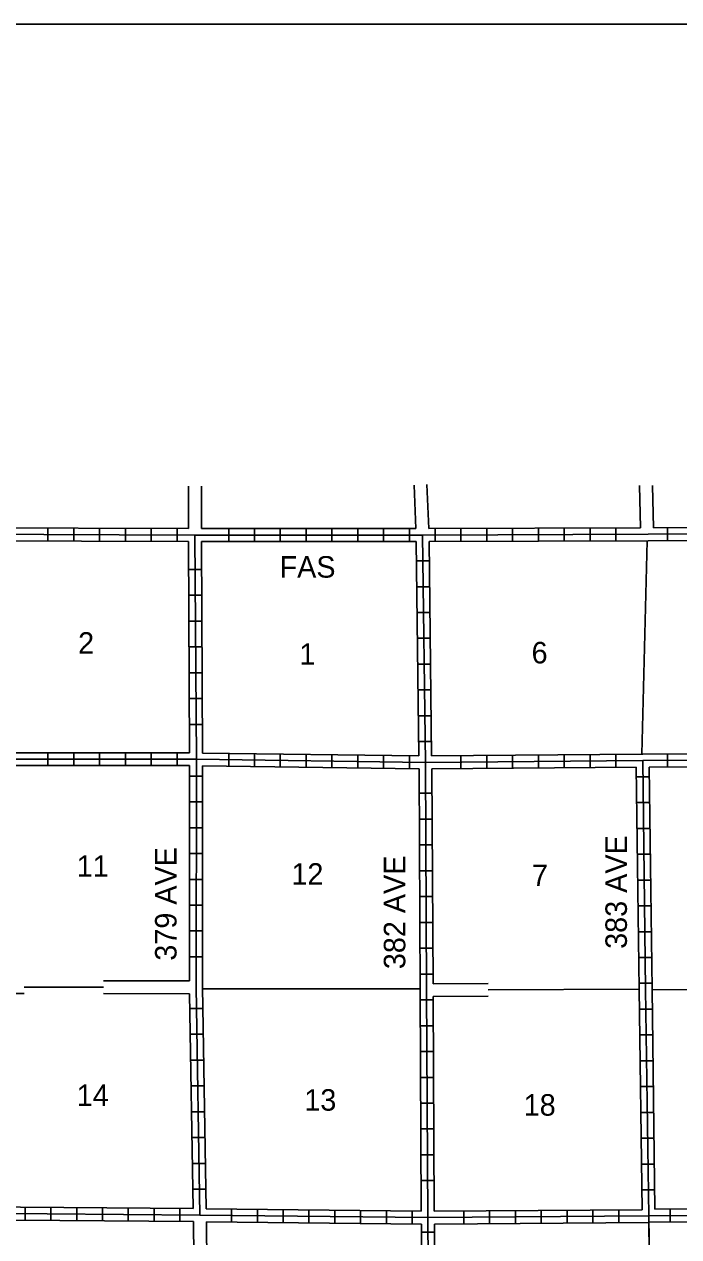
# Model space of a CAD drawing. Extents: x 1640392 to 2166518, y 15983809 to 16412887.
# Drawn here: x 1739320 to 1754534, y 16198682 to 16226853 of the extents above; entities that cross this region are included whole.
import ezdxf

# ---------------------------------------------------------------- set-up
doc = ezdxf.new("R2010")
doc.units = 0
for name, color, linetype in [('L11', 7, 'Continuous'), ('L13', 7, 'Continuous'), ('L14', 7, 'Continuous'), ('L21', 7, 'Continuous'), ('L23', 7, 'Continuous'), ('L30', 7, 'Continuous'), ('L51', 7, 'Continuous'), ('L8', 7, 'Continuous'), ('L9', 7, 'Continuous')]:
    doc.layers.add(name, color=color, linetype=linetype)

msp = doc.modelspace()

# ---------------------------------------------------------------- linework, layer by layer
at = {"layer": 'L11'}
for points in [[(1741161, 16204631), (1743164, 16204628)], [(1738205, 16204336), (1739321, 16204334)], [(1741161, 16204331), (1743164, 16204328)], [(1748822, 16204561), (1750104, 16204568)], [(1748822, 16204261), (1750106, 16204268)], [(1743255, 16199036), (1743297, 16194036)], [(1743555, 16199028), (1743597, 16194036)]]:
    msp.add_lwpolyline(points, dxfattribs=at)
at = {"layer": 'L13'}
for points in [[(1753672, 16209895), (1753797, 16214853)], [(1739320, 16204484), (1741161, 16204481)], [(1743472, 16204445), (1748505, 16204445)], [(1750105, 16204418), (1753611, 16204436)], [(1753922, 16204420), (1759005, 16204461)], [(1753838, 16199019), (1753879, 16195561)]]:
    msp.add_lwpolyline(points, dxfattribs=at)
at = {"layer": 'L23'}
msp.add_line((1699607, 16226853), (2059254, 16226853), dxfattribs=at)
at = {"layer": 'L51'}
for points in [[(1748422, 16215136), (1748380, 16216145)], [(1748722, 16215136), (1748680, 16216157)], [(1753647, 16215153), (1753622, 16216133)], [(1753947, 16215153), (1753922, 16216140)], [(1743139, 16215136), (1743139, 16216120)], [(1743439, 16215136), (1743439, 16216120)]]:
    msp.add_lwpolyline(points, dxfattribs=at)
at = {"layer": 'L8'}
for p, q in [((1739872, 16214845), (1739872, 16215145)), ((1740472, 16214845), (1740472, 16215145)), ((1741072, 16214845), (1741072, 16215145)), ((1741672, 16214845), (1741672, 16215145)), ((1742272, 16214836), (1742272, 16215136)), ((1742872, 16214836), (1742872, 16215136)), ((1744072, 16214836), (1744072, 16215136)), ((1744672, 16214836), (1744672, 16215136)), ((1745272, 16214836), (1745272, 16215136)), ((1745872, 16214836), (1745872, 16215136)), ((1746472, 16214836), (1746472, 16215136)), ((1747072, 16214836), (1747072, 16215136)), ((1747672, 16214836), (1747672, 16215136)), ((1748272, 16214836), (1748272, 16215136)), ((1748872, 16214836), (1748872, 16215136)), ((1749472, 16214836), (1749472, 16215136)), ((1750072, 16214845), (1750072, 16215145)), ((1750672, 16214845), (1750672, 16215145)), ((1751272, 16214845), (1751272, 16215145)), ((1751872, 16214845), (1751872, 16215145)), ((1752472, 16214845), (1752472, 16215145)), ((1753072, 16214853), (1753072, 16215153)), ((1754272, 16214853), (1754272, 16215153)), ((1743447, 16214186), (1743147, 16214186)), ((1748439, 16214386), (1748738, 16214386)), ((1748447, 16213786), (1748747, 16213786)), ((1743447, 16213586), (1743147, 16213586)), ((1748455, 16213186), (1748755, 16213186)), ((1743455, 16212986), (1743155, 16212986)), ((1748464, 16212586), (1748764, 16212586)), ((1743455, 16212386), (1743155, 16212386)), ((1748472, 16211986), (1748772, 16211986)), ((1743455, 16211786), (1743155, 16211786)), ((1748472, 16211386), (1748772, 16211386)), ((1743464, 16211186), (1743164, 16211186)), ((1748480, 16210786), (1748780, 16210786)), ((1743464, 16210586), (1743164, 16210586)), ((1748489, 16210186), (1748788, 16210186)), ((1739872, 16209628), (1739872, 16209928)), ((1740472, 16209628), (1740472, 16209928)), ((1741072, 16209628), (1741072, 16209928)), ((1741672, 16209628), (1741672, 16209928)), ((1742272, 16209628), (1742272, 16209928)), ((1742872, 16209628), (1742872, 16209928)), ((1744072, 16209620), (1744072, 16209920)), ((1744672, 16209611), (1744672, 16209911)), ((1745272, 16209603), (1745272, 16209903)), ((1745872, 16209595), (1745872, 16209895)), ((1746472, 16209586), (1746472, 16209886)), ((1747072, 16209578), (1747072, 16209878)), ((1747672, 16209570), (1747672, 16209870)), ((1748272, 16209561), (1748272, 16209861)), ((1749472, 16209561), (1749472, 16209861)), ((1750072, 16209561), (1750072, 16209861)), ((1750672, 16209570), (1750672, 16209870)), ((1751272, 16209578), (1751272, 16209878)), ((1751872, 16209578), (1751872, 16209878)), ((1752472, 16209586), (1752472, 16209886)), ((1753072, 16209586), (1753072, 16209886)), ((1754272, 16209595), (1754272, 16209895)), ((1743472, 16209386), (1743172, 16209386)), ((1753855, 16209370), (1753555, 16209370)), ((1748497, 16208986), (1748797, 16208986)), ((1743472, 16208786), (1743172, 16208786)), ((1753855, 16208770), (1753555, 16208770)), ((1748505, 16208386), (1748805, 16208386)), ((1743472, 16208186), (1743172, 16208186)), ((1753863, 16208170), (1753563, 16208170)), ((1748505, 16207786), (1748805, 16207786)), ((1743472, 16207586), (1743172, 16207586)), ((1753872, 16207570), (1753572, 16207570)), ((1748505, 16207186), (1748805, 16207186)), ((1743464, 16206986), (1743164, 16206986)), ((1753880, 16206970), (1753580, 16206970)), ((1748514, 16206586), (1748814, 16206586)), ((1743464, 16206386), (1743164, 16206386)), ((1753888, 16206370), (1753588, 16206370)), ((1748514, 16205986), (1748814, 16205986)), ((1743464, 16205786), (1743164, 16205786)), ((1753897, 16205770), (1753597, 16205770)), ((1743464, 16205186), (1743164, 16205186)), ((1748514, 16205386), (1748814, 16205386)), ((1753905, 16205170), (1753605, 16205170)), ((1748522, 16204786), (1748822, 16204786)), ((1753905, 16204570), (1753605, 16204570)), ((1748522, 16204186), (1748822, 16204186)), ((1743472, 16203986), (1743172, 16203986)), ((1753922, 16203970), (1753622, 16203970)), ((1748530, 16203586), (1748830, 16203586)), ((1743480, 16203386), (1743180, 16203386)), ((1753930, 16203370), (1753630, 16203370)), ((1748530, 16202986), (1748830, 16202986)), ((1743497, 16202786), (1743197, 16202786)), ((1753938, 16202770), (1753638, 16202770)), ((1748539, 16202386), (1748838, 16202386)), ((1743505, 16202186), (1743205, 16202186)), ((1753947, 16202170), (1753647, 16202170)), ((1748539, 16201786), (1748838, 16201786)), ((1743514, 16201586), (1743214, 16201586)), ((1753955, 16201570), (1753655, 16201570)), ((1743522, 16200986), (1743222, 16200986)), ((1748539, 16201186), (1748838, 16201186)), ((1753963, 16200970), (1753663, 16200970)), ((1743539, 16200386), (1743239, 16200386)), ((1748547, 16200586), (1748847, 16200586)), ((1753972, 16200370), (1753672, 16200370)), ((1748547, 16199986), (1748847, 16199986)), ((1743547, 16199786), (1743247, 16199786)), ((1753980, 16199770), (1753680, 16199770)), ((1739339, 16199070), (1739339, 16199370)), ((1739939, 16199061), (1739939, 16199361)), ((1740539, 16199061), (1740539, 16199361)), ((1741139, 16199053), (1741139, 16199353)), ((1741739, 16199053), (1741739, 16199353)), ((1742339, 16199045), (1742339, 16199345)), ((1742939, 16199036), (1742939, 16199336)), ((1744139, 16199028), (1744139, 16199328)), ((1744739, 16199020), (1744739, 16199320)), ((1745339, 16199011), (1745339, 16199311)), ((1745939, 16199011), (1745939, 16199311)), ((1746539, 16199003), (1746539, 16199303)), ((1747139, 16198995), (1747139, 16199295)), ((1747739, 16198986), (1747739, 16199286)), ((1748339, 16198978), (1748339, 16199278)), ((1749538, 16198986), (1749538, 16199286)), ((1750138, 16198986), (1750138, 16199286)), ((1750738, 16198995), (1750738, 16199295)), ((1751338, 16199003), (1751338, 16199303)), ((1751938, 16199003), (1751938, 16199303)), ((1752538, 16199011), (1752538, 16199311)), ((1753138, 16199011), (1753138, 16199311)), ((1754338, 16199020), (1754338, 16199320)), ((1748555, 16198786), (1748855, 16198786))]:
    msp.add_line(p, q, dxfattribs=at)
for points in [[(1717073, 16215061), (1722189, 16215053), (1727489, 16215045), (1738005, 16215003), (1743289, 16214986), (1748580, 16214986), (1753822, 16215003), (1759105, 16215011), (1764363, 16215036), (1769638, 16214995)], [(1738005, 16215154), (1743139, 16215136)], [(1743439, 16215136), (1748422, 16215136)], [(1748722, 16215136), (1753647, 16215153)], [(1753947, 16215153), (1758955, 16215161)], [(1738155, 16214853), (1743139, 16214836)], [(1743139, 16214836), (1743164, 16209928)], [(1743289, 16214986), (1743322, 16209778), (1743314, 16204478), (1743405, 16199186)], [(1743439, 16214836), (1748430, 16214836)], [(1743439, 16214836), (1743464, 16209920)], [(1748430, 16214836), (1748489, 16209853)], [(1748580, 16214986), (1748647, 16209703), (1748672, 16204411), (1748705, 16199128), (1748738, 16193870), (1748797, 16188570), (1748797, 16183303)], [(1748730, 16214836), (1753822, 16214853), (1758947, 16214861)], [(1748730, 16214836), (1748788, 16209853)], [(1717073, 16209786), (1722156, 16209795), (1727414, 16209770), (1732731, 16209778), (1738022, 16209778), (1743322, 16209778), (1748647, 16209703), (1753697, 16209745), (1758955, 16209753), (1764280, 16209770), (1769863, 16209803)], [(1738164, 16209928), (1743164, 16209928)], [(1743464, 16209920), (1748489, 16209853)], [(1748788, 16209853), (1753672, 16209895)], [(1753680, 16209895), (1753697, 16209895), (1758805, 16209903)], [(1753697, 16209745), (1753763, 16204436), (1753838, 16199170)], [(1738172, 16209628), (1743164, 16209628)], [(1743164, 16209628), (1743164, 16204628)], [(1743464, 16209620), (1748497, 16209553)], [(1743464, 16209620), (1743464, 16204478), (1743547, 16199328)], [(1748497, 16209553), (1748522, 16204395)], [(1748797, 16209553), (1753547, 16209595)], [(1748797, 16209553), (1748822, 16204561)], [(1753547, 16209595), (1753615, 16204436)], [(1753847, 16209595), (1758955, 16209603), (1764130, 16209611)], [(1753847, 16209595), (1753913, 16204436), (1753980, 16199320)], [(1743164, 16204328), (1743247, 16199336)], [(1748522, 16204395), (1748547, 16199278)], [(1753611, 16204436), (1753680, 16199311)], [(1748822, 16204261), (1748847, 16199278)], [(1717139, 16199220), (1722248, 16199220), (1727539, 16199203), (1732864, 16199203), (1738072, 16199228), (1743405, 16199186), (1748705, 16199128), (1753838, 16199170), (1759097, 16199178), (1764438, 16199170), (1769746, 16199186)], [(1738222, 16199378), (1743247, 16199336)], [(1743547, 16199328), (1748547, 16199278)], [(1748847, 16199278), (1753680, 16199311)], [(1753980, 16199320), (1759097, 16199328), (1764280, 16199320)], [(1737631, 16199078), (1738072, 16199078), (1743255, 16199036)], [(1743555, 16199028), (1748555, 16198978)], [(1748555, 16198978), (1748580, 16194020)], [(1748855, 16198978), (1753838, 16199012)], [(1748855, 16198978), (1748880, 16194020)], [(1753838, 16199019), (1758947, 16199028)]]:
    msp.add_lwpolyline(points, dxfattribs=at)
at = {"layer": 'L9'}
msp.add_lwpolyline([(1753838, 16199170), (1753905, 16193878)], dxfattribs=at)

# ---------------------------------------------------------------- texts
at = {"layer": 'L14'}
for s, p in [('2', (1740572, 16212228)), ('1', (1745714, 16211970)), ('6', (1751113, 16212003)), ('11', (1740539, 16207045)), ('12', (1745530, 16206861)), ('7', (1751122, 16206828)), ('14', (1740539, 16201720)), ('13', (1745830, 16201611)), ('18', (1750930, 16201495))]:
    msp.add_text(s, height=500, rotation=360, dxfattribs=at).set_placement(p)
at = {"layer": 'L21'}
msp.add_text('FAS', height=500, rotation=360, dxfattribs=at).set_placement((1745255, 16213995))
at = {"layer": 'L30'}
for s, p in [('383 AVE', (1753329, 16205371)), ('379 AVE', (1742860, 16205096)), ('382 AVE', (1748178, 16204899))]:
    msp.add_text(s, height=500, rotation=90, dxfattribs=at).set_placement(p)

doc.saveas('drawing.dxf')
